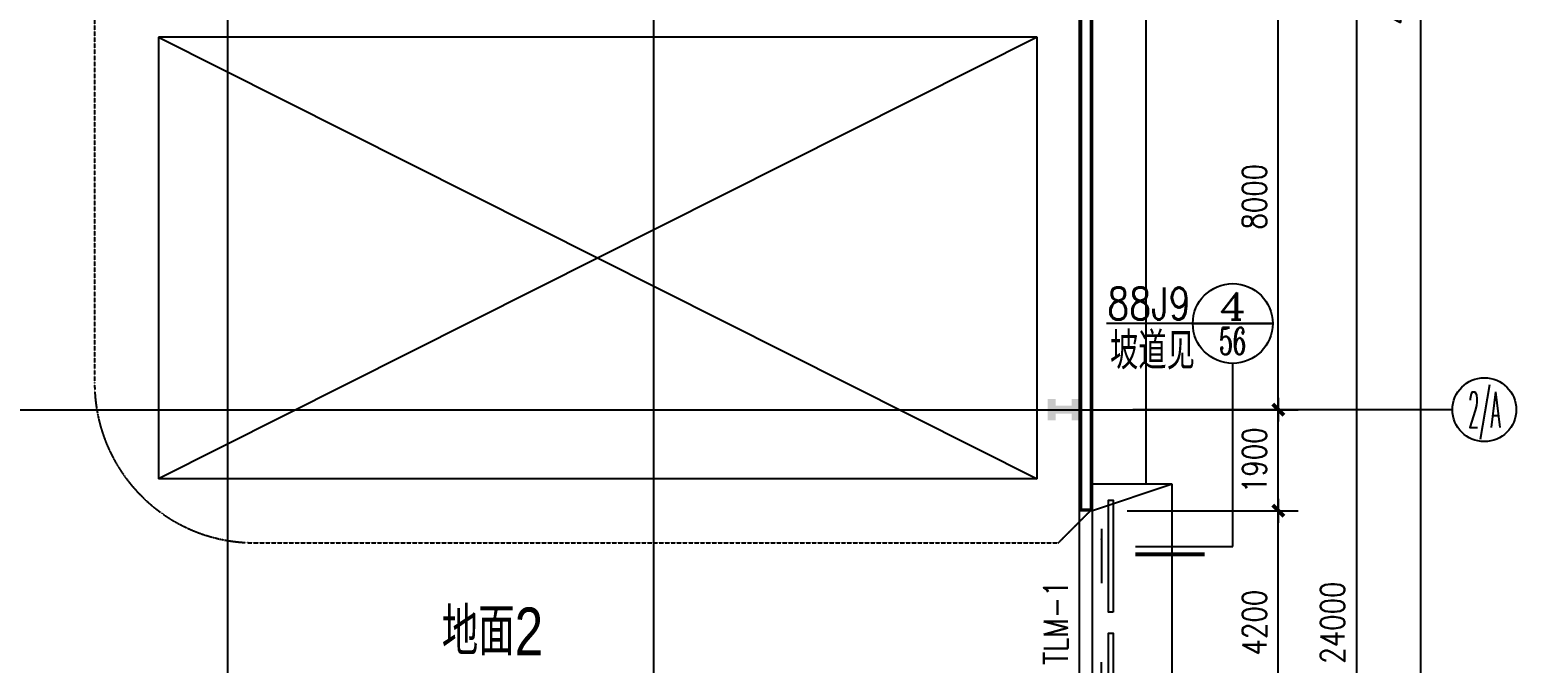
# Model space of a CAD drawing. Header units: millimetres. Extents: x 2509 to 128734, y 2492 to 91667.
# Drawn here: x 80501 to 108420, y 38977 to 50878 of the extents above; entities that cross this region are included whole.
import ezdxf
from ezdxf.enums import TextEntityAlignment as Align

# ---------------------------------------------------------------- set-up
doc = ezdxf.new("R2010")
doc.units = ezdxf.units.MM
for name, pattern in [('CENTER', [50.8, 31.75, -6.35, 6.35, -6.35]), ('DASH', [0.35, 0.25, -0.1]), ('DOTE', [2.42, 2, -0.2, 0.02, -0.2])]:
    doc.linetypes.add(name, pattern=pattern)
for name, color, linetype in [('AXIS', 3, 'Continuous'), ('AXIS_TEXT', 7, 'Continuous'), ('COLUMN', 7, 'Continuous'), ('DOTE', 1, 'DOTE'), ('GROUND', 2, 'Continuous'), ('PUB_DIM', 3, 'Continuous'), ('PUB_TEXT', 7, 'Continuous'), ('PUB_WALL', 255, 'Continuous'), ('ROAD', 5, 'DASH'), ('STAIR', 2, 'Continuous'), ('TQ', 9, 'Continuous'), ('WALL', 4, 'Continuous'), ('WINDOW', 41, 'Continuous'), ('WINDOW_TEXT', 7, 'Continuous')]:
    doc.layers.add(name, color=color, linetype=linetype)
doc.styles.add('_SIMPLEX', font='SIMPLEX.shx', dxfattribs={"width": 0.8})
doc.styles.add('COMP', font='complex', dxfattribs={"bigfont": 'hztxt'})
doc.styles.add('COMPLEX', font='COMPLEX')
doc.styles.add('DIM_FONT', font='SIMPLEX.shx', dxfattribs={"width": 0.8})
doc.styles.add('FSHZ', font='fsdb_e.shx', dxfattribs={"width": 0.8, "bigfont": 'fsdb.shx'})
doc.dimstyles.new('AXIS150', dxfattribs={"dimscale": 1.5, "dimtxt": 300, "dimasz": 1, "dimexe": 250, "dimexo": 300, "dimgap": 150, "dimtad": 1, "dimdec": 0, "dimzin": 0, "dimdsep": 46, "dimtxsty": 'DIM_FONT', "dimblk": '_DIMX', "dimcen": 2.5, "dimse1": 1, "dimse2": 1, "dimclrt": 7, "dimadec": 0, "dimazin": 0, "dimtfac": 1, "dimtdec": 0, "dimtix": 1, "dimtmove": 2, "dimatfit": 3, "dimldrblk": '_DIMX', "dimfxl": 1, "dimtolj": 1, "dimtzin": 0, "dimarcsym": 0})
doc.dimstyles.new('DIMN150', dxfattribs={"dimscale": 1.5, "dimtxt": 300, "dimasz": 1, "dimexe": 250, "dimexo": 300, "dimgap": 150, "dimtad": 1, "dimdec": 0, "dimzin": 0, "dimdsep": 46, "dimtxsty": 'DIM_FONT', "dimblk": '_DIMX', "dimcen": 2.5, "dimclrt": 7, "dimadec": 0, "dimazin": 0, "dimtfac": 1, "dimtdec": 0, "dimtix": 1, "dimtmove": 2, "dimatfit": 3, "dimldrblk": '_DIMX', "dimfxl": 1, "dimtolj": 1, "dimtzin": 0, "dimarcsym": 0})

# ---------------------------------------------------------------- blocks, each defined once
blk = doc.blocks.new('_DIMX')
blk.add_line((-150, 0), (150, 0))
at = {"const_width": 50}
blk.add_lwpolyline([(-70, -70), (70, 70)], dxfattribs=at)
blk = doc.blocks.new('*D75')
at = {"layer": 'AXIS', "color": 0, "lineweight": -2, "transparency": 16777216}
for p, q in [((110899, -256332), (116224, -256332)), ((115849, -256334), (115849, -305111)), ((110899, -305112), (116224, -305112))]:
    blk.add_line(p, q, dxfattribs=at)
at = {"layer": 'DEFPOINTS', "color": 0, "transparency": 16777216}
for p in [(110449, -256332), (110449, -305112), (115849, -305112)]:
    blk.add_point(p, dxfattribs=at)
at = {"layer": 'AXIS', "color": 0, "lineweight": -2, "transparency": 16777216, "xscale": 1.5, "yscale": 1.5, "zscale": 1.5}
for p, rotation in [((115849, -256332), 90), ((115849, -305112), 270)]:
    blk.add_blockref('_DIMX', p, dxfattribs=dict(at, rotation=rotation))
at = {"layer": 'AXIS', "color": 7, "transparency": 16777216, "insert": (115399, -280722), "char_height": 450, "attachment_point": 5, "rotation": 90, "style": 'DIM_FONT'}
blk.add_mtext('\\A1;48780', dxfattribs=at)
blk = doc.blocks.new('*D35')
at = {"layer": 'AXIS', "color": 0, "lineweight": -2, "transparency": 16777216}
blk.add_line((114649, -280724), (114649, -304721), dxfattribs=at)
at = {"layer": 'DEFPOINTS', "color": 0, "transparency": 16777216}
for p in [(110449, -280722), (110449, -304722), (114649, -304722)]:
    blk.add_point(p, dxfattribs=at)
at = {"layer": 'AXIS', "color": 0, "lineweight": -2, "transparency": 16777216, "xscale": 1.5, "yscale": 1.5, "zscale": 1.5}
for p, rotation in [((114649, -280722), 90), ((114649, -304722), 270)]:
    blk.add_blockref('_DIMX', p, dxfattribs=dict(at, rotation=rotation))
at = {"layer": 'AXIS', "color": 7, "transparency": 16777216, "insert": (114199, -292722), "char_height": 450, "attachment_point": 5, "rotation": 90, "style": 'DIM_FONT'}
blk.add_mtext('\\A1;24000', dxfattribs=at)
blk = doc.blocks.new('*D127')
at = {"layer": 'DEFPOINTS', "color": 0, "transparency": 16777216}
for p in [(109889, -280722), (113180, -280722), (109889, -288722)]:
    blk.add_point(p, dxfattribs=at)
at = {"layer": 'PUB_DIM', "color": 0, "lineweight": -2, "transparency": 16777216}
for p, q in [((110339, -280722), (113555, -280722)), ((113180, -288721), (113180, -280724)), ((110339, -288722), (113555, -288722))]:
    blk.add_line(p, q, dxfattribs=at)
at = {"layer": 'PUB_DIM', "color": 0, "lineweight": -2, "transparency": 16777216, "xscale": 1.5, "yscale": 1.5, "zscale": 1.5}
for p, rotation in [((113180, -280722), 90), ((113180, -288722), 270)]:
    blk.add_blockref('_DIMX', p, dxfattribs=dict(at, rotation=rotation))
at = {"layer": 'PUB_DIM', "color": 7, "transparency": 16777216, "insert": (112730, -284722), "char_height": 450, "attachment_point": 5, "rotation": 90, "style": 'DIM_FONT'}
blk.add_mtext('\\A1;8000', dxfattribs=at)
blk = doc.blocks.new('_ARROW')
blk.add_solid([(0, 0), (-1, 0.1), (-1, -0.1)])
blk = doc.blocks.new('_A24YPB')
for points in [[(-0.0475, 0.1208), (-0.0475, 0.1001), (-0.5475, 0.1001), (-0.5474, 0.1208)], [(0.5477, 0.1207), (0.5476, 0.1), (0.0477, 0.1), (0.0477, 0.1208)]]:
    blk.add_lwpolyline(points, close=True)
at = {"linetype": 'CENTER'}
for points in [[(-0.419, 0.069), (-0.1762, 0.069)], [(0.419, 0.069), (0.1762, 0.069)]]:
    blk.add_lwpolyline(points, dxfattribs=at)
at = {"linetype": 'CENTER', "yscale": 0.04761904761899995, "zscale": 0.04761904761899995, "rotation": 180}
for p, xscale in [((-0.419, 0.069), 0.04761904761899995), ((0.419, 0.069), -0.04761904761899995)]:
    blk.add_blockref('_ARROW', p, dxfattribs=dict(at, xscale=xscale))
blk = doc.blocks.new('*D126')
at = {"layer": 'DEFPOINTS', "color": 0, "transparency": 16777216}
for p in [(109889, -290622), (113180, -290622), (109889, -294822)]:
    blk.add_point(p, dxfattribs=at)
at = {"layer": 'PUB_DIM', "color": 0, "lineweight": -2, "transparency": 16777216}
for p, q in [((110339, -290622), (113555, -290622)), ((113180, -294821), (113180, -290624)), ((110339, -294822), (113555, -294822))]:
    blk.add_line(p, q, dxfattribs=at)
at = {"layer": 'PUB_DIM', "color": 0, "lineweight": -2, "transparency": 16777216, "xscale": 1.5, "yscale": 1.5, "zscale": 1.5}
for p, rotation in [((113180, -290622), 90), ((113180, -294822), 270)]:
    blk.add_blockref('_DIMX', p, dxfattribs=dict(at, rotation=rotation))
at = {"layer": 'PUB_DIM', "color": 7, "transparency": 16777216, "insert": (112730, -292722), "char_height": 450, "attachment_point": 5, "rotation": 90, "style": 'DIM_FONT'}
blk.add_mtext('\\A1;4200', dxfattribs=at)
blk = doc.blocks.new('*D125')
at = {"layer": 'DEFPOINTS', "color": 0, "transparency": 16777216}
for p in [(109889, -288722), (113180, -288722), (109889, -290622)]:
    blk.add_point(p, dxfattribs=at)
at = {"layer": 'PUB_DIM', "color": 0, "lineweight": -2, "transparency": 16777216}
for p, q in [((110339, -288722), (113555, -288722)), ((113180, -290621), (113180, -288724)), ((110339, -290622), (113555, -290622))]:
    blk.add_line(p, q, dxfattribs=at)
at = {"layer": 'PUB_DIM', "color": 0, "lineweight": -2, "transparency": 16777216, "xscale": 1.5, "yscale": 1.5, "zscale": 1.5}
for p, rotation in [((113180, -288722), 90), ((113180, -290622), 270)]:
    blk.add_blockref('_DIMX', p, dxfattribs=dict(at, rotation=rotation))
at = {"layer": 'PUB_DIM', "color": 7, "transparency": 16777216, "insert": (112730, -289672), "char_height": 450, "attachment_point": 5, "rotation": 90, "style": 'DIM_FONT'}
blk.add_mtext('\\A1;1900', dxfattribs=at)
blk = doc.blocks.new('_AXISO')
blk.add_circle((0, 0), 0.5)
at = {"layer": 'AXIS_TEXT', "style": 'COMPLEX', "width": 1.041667}
blk.add_attdef('A', text='', height=0.56, dxfattribs=at).set_placement((-0.25, -0.28), (0.25, -0.28), align=Align.FIT)
blk = doc.blocks.new('_index')
blk.add_line((-0.5, 0), (0.5, 0))
blk.add_circle((0, 0), 0.5)
at = {"style": 'COMP'}
for tag, width, p, p2 in [('1', 2.333333, (-0.17, 0.05), (0.17, 0.05)), ('-', 1.166667, (-0.17, -0.39), (0.17, -0.39))]:
    blk.add_attdef(tag, text='', height=0.34, dxfattribs=dict(at, width=width)).set_placement(p, p2, align=Align.FIT)
blk = doc.blocks.new('12号建筑底图')
at = {"layer": 'COLUMN'}
h = blk.add_hatch(color=256, dxfattribs=at)
h.paths.add_polyline_path([(108848.7, -288722.4), (108848.7, -288522.4), (108997, -288522.4), (108997, -288647.4), (109148.7, -288647.4), (109148.7, -288722.4)])
h.paths.add_polyline_path([(108848.7, -288922.4), (108848.7, -288722.4), (109148.7, -288722.4), (109148.7, -288797.4), (108998.7, -288797.4), (108998.7, -288922.4)])
h.paths.add_polyline_path([(109148.7, -288797.4), (109148.7, -288722.4), (109448.7, -288722.4), (109448.7, -288922.4), (109298.7, -288922.4), (109298.7, -288797.4)])
h.paths.add_polyline_path([(109148.7, -288722.4), (109148.7, -288647.4), (109298.7, -288647.4), (109298.7, -288522.4), (109448.7, -288522.4), (109448.7, -288722.4)])
at = {"layer": 'DOTE'}
for p, q in [((93448.7, -305572.4), (93448.7, -255872.4)), ((101448.7, -305572.4), (101448.7, -255872.4)), ((109448.7, -305572.4), (109448.7, -255872.4)), ((109448.7, -305572.4), (109448.7, -255872.4)), ((36448.7, -288722.4), (110448.7, -288722.4))]:
    blk.add_line(p, q, dxfattribs=at)
at = {"layer": 'GROUND'}
for p, q in [((110688.7, -271322.4), (110688.7, -290122.4)), ((109688.7, -294822.4), (109688.7, -290622.4))]:
    blk.add_line(p, q, dxfattribs=at)
at = {"layer": 'PUB_DIM'}
for p, q in [((113074.4, -287103.5), (109953.6, -287103.5)), ((112324.4, -291289.2), (112324.4, -287853.5)), ((116448.7, -288722.4), (110448.7, -288722.4)), ((110496, -291289.2), (112324.4, -291289.2))]:
    blk.add_line(p, q, dxfattribs=at)
at = {"layer": 'PUB_DIM', "const_width": 75}
blk.add_lwpolyline([(110496, -291439.2), (111797.4, -291439.2)], dxfattribs=at)
at = {"layer": 'PUB_WALL'}
blk.add_lwpolyline([(109473.7, -290597.4, 50, 50, 0), (109663.7, -290597.4, 50, 50, 0), (109663.7, -270847.4, 50, 50, 0), (109473.7, -270847.4, 50, 50, 0)], format="xyseb", close=True, dxfattribs=at)
at = {"layer": 'ROAD', "ltscale": 2}
for p, q in [((90948.7, -273222.4), (90948.7, -288222.4)), ((109648.7, -290622.4), (109051.6, -291219.5)), ((93948.7, -291222.4), (109044.5, -291222.4))]:
    blk.add_line(p, q, dxfattribs=at)
for centre, radius, start, end in [((93948.7, -288222.4), 3000, 180, 270), ((109044.5, -291212.4), 10, 270, 315)]:
    blk.add_arc(centre, radius, start, end, dxfattribs=at)
at = {"layer": 'STAIR'}
for points in [[(111188.7, -290122.4), (109688.7, -290122.4)], [(111188.7, -290122.4), (109688.7, -290622.4)], [(111188.7, -295322.4), (111188.7, -290122.4)]]:
    blk.add_lwpolyline(points, dxfattribs=at)
at = {"layer": 'TQ', "linetype": 'Continuous', "ltscale": 0.05}
for p, q in [((108648.7, -281722.4), (92148.7, -290022.4)), ((92148.7, -281722.4), (108648.7, -290022.4)), ((108648.7, -281722.4), (92148.7, -281722.4)), ((108648.7, -290022.4), (108648.7, -281722.4))]:
    blk.add_line(p, q, dxfattribs=at)
at = {"layer": 'TQ', "linetype": 'Continuous', "ltscale": 2}
for p in [(92148.7, -281722.4), (108648.7, -290022.4)]:
    blk.add_line(p, (92148.7, -290022.4), dxfattribs=at)
at = {"layer": 'WALL'}
for p, q in [((109448.7, -290622.4), (109448.7, -270822.4)), ((109688.7, -290622.4), (109688.7, -270822.4)), ((109688.7, -290622.4), (109448.7, -290622.4))]:
    blk.add_line(p, q, dxfattribs=at)
at = {"layer": 'AXIS'}
ref = blk.add_blockref('_AXISO', (117048.7, -288722.4), dxfattribs=dict(at, xscale=1200, yscale=1200, zscale=1200))
ref.add_attrib('A', '2/A', dxfattribs={"layer": 'AXIS_TEXT', "height": 672, "style": 'COMPLEX', "width": 0.3125}).set_placement((116748.7, -289058.4), (117348.7, -289058.4), align=Align.FIT)
at = {"layer": 'PUB_DIM'}
ref = blk.add_blockref('_index', (112324.4, -287103.5), dxfattribs=dict(at, xscale=1500, yscale=1500, zscale=1500))
ref.add_attrib('1', '4', dxfattribs={"layer": '0', "height": 510, "style": 'COMP', "width": 1.3125}).set_placement((112069.4, -287028.5), (112579.4, -287028.5), align=Align.FIT)
ref.add_attrib('-', '56', dxfattribs={"layer": '0', "height": 510, "style": 'COMP', "width": 0.617647}).set_placement((112069.4, -287688.5), (112579.4, -287688.5), align=Align.FIT)
at = {"layer": 'WINDOW'}
ref = blk.add_blockref('_A24YPB', (109568.7, -292722.4), dxfattribs=dict(at, xscale=4200, yscale=4200, zscale=4200, rotation=270))
ref.add_attrib('A', 'TLM-1', dxfattribs={"layer": 'WINDOW_TEXT', "height": 450, "rotation": 90, "style": '_SIMPLEX', "width": 0.8, "flags": 8}).set_placement((108998.7, -292722.4), align=Align.MIDDLE)
at = {"layer": 'AXIS_TEXT', "style": 'COMPLEX', "width": 0.736842}
blk.add_attdef('N', text='', height=900, dxfattribs=at).set_placement((122812.3, -249273.3), (123412.3, -249273.3), align=Align.FIT)
at = {"layer": 'PUB_TEXT', "width": 0.8}
for s, height, style, p in [('88J9', 600, 'DIM_FONT', (111532.6, -287028.5)), ('坡道见', 700, 'FSHZ', (111614.4, -287967.5))]:
    blk.add_text(s, height=height, dxfattribs=dict(at, style=style)).set_placement(p, align=Align.RIGHT)
at = {"layer": 'PUB_TEXT', "style": 'FSHZ', "width": 0.8}
blk.add_text('地面2', height=900, dxfattribs=at).set_placement((97469.5, -293338.9))
at = {"layer": 'AXIS'}
dim = blk.add_aligned_dim(p1=(110448.7, -256332.4), p2=(110448.7, -305112.4), distance=5400, dimstyle='DIMN150', dxfattribs=at)
dim.commit()
dim.dimension.update_dxf_attribs({"geometry": '*D75', "text_midpoint": (115398.7, -280722.4)})
dim = blk.add_linear_dim(base=(114648.7, -304722.4), p1=(110448.7, -280722.4), p2=(110448.7, -304722.4), angle=90, dimstyle='AXIS150', dxfattribs=at)
dim.commit()
dim.dimension.update_dxf_attribs({"geometry": '*D35', "text_midpoint": (114198.7, -292722.4)})
at = {"layer": 'PUB_DIM'}
for p1, p2, picture, middle in [((109888.7, -288722.5), (109888.7, -280722.5), '*D127', (112730, -284722.5)), ((109888.7, -290622.5), (109888.7, -288722.5), '*D125', (112730, -289672.5)), ((109888.7, -294822.5), (109888.7, -290622.5), '*D126', (112730, -292722.5))]:
    dim = blk.add_aligned_dim(p1=p1, p2=p2, distance=-3291.3, dimstyle='DIMN150', dxfattribs=at)
    dim.commit()
    dim.dimension.update_dxf_attribs({"geometry": picture, "text_midpoint": middle})

msp = doc.modelspace()

# ---------------------------------------------------------------- block references
at = {"linetype": 'CENTER'}
msp.add_blockref('12号建筑底图', (-9229.066, 332462.656), dxfattribs=at)

doc.saveas('drawing.dxf')
